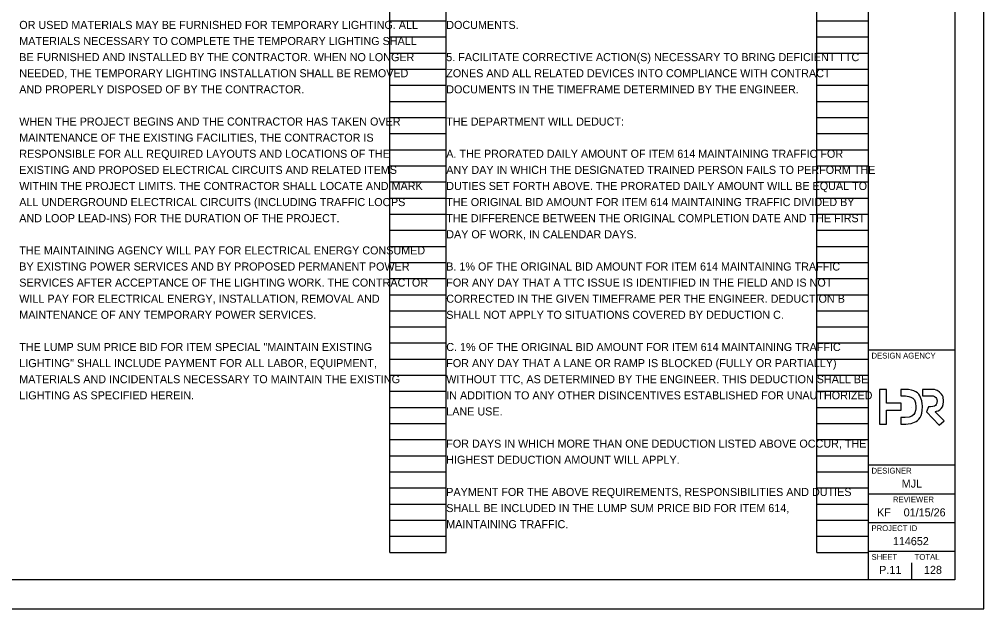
# Model space of a CAD drawing. Extents: x -15.4 to 52.7, y -29.2 to 22.
# Drawn here: x 17.24 to 34, y 0 to 10.25 of the extents above; entities that cross this region are included whole.
import ezdxf

# ---------------------------------------------------------------- set-up
doc = ezdxf.new("R2010")
doc.units = 0
for name, color, linetype in [('SH_Border', 7, 'Continuous'), ('SH_Cut_Line', 7, 'Continuous'), ('SH_Data', 7, 'Continuous'), ('SH_Text', 7, 'Continuous')]:
    doc.layers.add(name, color=color, linetype=linetype)

msp = doc.modelspace()

# ---------------------------------------------------------------- linework, layer by layer
at = {"layer": 'SH_Border'}
for p, q in [((32, 0.5), (32, 21.5)), ((32, 4.5), (33.5, 4.5)), ((32, 2.5), (33.5, 2.5)), ((32, 2), (33.5, 2)), ((32, 1.5), (33.5, 1.5)), ((32, 1), (33.5, 1))]:
    msp.add_line(p, q, dxfattribs=at)
msp.add_lwpolyline([(1.5, 21.5), (33.5, 21.5), (33.5, 0.5), (1.5, 0.5)], close=True, dxfattribs=at)
at = {"layer": 'SH_Cut_Line'}
msp.add_lwpolyline([(0, 0), (34, 0), (34, 22), (0, 22)], close=True, dxfattribs=at)
at = {"layer": 'SH_Data'}
for p, q in [((23.68, 0.98), (23.68, 21.14)), ((24.66, 0.98), (24.66, 21.14)), ((31.1, 0.98), (31.1, 21.14)), ((32, 0.98), (32, 21.14)), ((23.68, 10.22), (24.66, 10.22)), ((31.1, 10.22), (32, 10.22)), ((23.68, 9.94), (24.66, 9.94)), ((31.1, 9.94), (32, 9.94)), ((23.68, 9.66), (24.66, 9.66)), ((31.1, 9.66), (32, 9.66)), ((23.68, 9.38), (24.66, 9.38)), ((31.1, 9.38), (32, 9.38)), ((23.68, 9.1), (24.66, 9.1)), ((31.1, 9.1), (32, 9.1)), ((23.68, 8.82), (24.66, 8.82)), ((31.1, 8.82), (32, 8.82)), ((23.68, 8.54), (24.66, 8.54)), ((31.1, 8.54), (32, 8.54)), ((23.68, 8.26), (24.66, 8.26)), ((31.1, 8.26), (32, 8.26)), ((23.68, 7.98), (24.66, 7.98)), ((31.1, 7.98), (32, 7.98)), ((23.68, 7.7), (24.66, 7.7)), ((31.1, 7.7), (32, 7.7)), ((23.68, 7.42), (24.66, 7.42)), ((31.1, 7.42), (32, 7.42)), ((23.68, 7.14), (24.66, 7.14)), ((31.1, 7.14), (32, 7.14)), ((23.68, 6.86), (24.66, 6.86)), ((31.1, 6.86), (32, 6.86)), ((23.68, 6.58), (24.66, 6.58)), ((31.1, 6.58), (32, 6.58)), ((23.68, 6.3), (24.66, 6.3)), ((31.1, 6.3), (32, 6.3)), ((23.68, 6.02), (24.66, 6.02)), ((31.1, 6.02), (32, 6.02)), ((23.68, 5.74), (24.66, 5.74)), ((31.1, 5.74), (32, 5.74)), ((23.68, 5.46), (24.66, 5.46)), ((31.1, 5.46), (32, 5.46)), ((23.68, 5.18), (24.66, 5.18)), ((31.1, 5.18), (32, 5.18)), ((23.68, 4.9), (24.66, 4.9)), ((31.1, 4.9), (32, 4.9)), ((23.68, 4.62), (24.66, 4.62)), ((31.1, 4.62), (32, 4.62)), ((23.68, 4.34), (24.66, 4.34)), ((31.1, 4.34), (32, 4.34)), ((23.68, 4.06), (24.66, 4.06)), ((31.1, 4.06), (32, 4.06)), ((23.68, 3.78), (24.66, 3.78)), ((31.1, 3.78), (32, 3.78)), ((23.68, 3.5), (24.66, 3.5)), ((31.1, 3.5), (32, 3.5)), ((32.75, 3.5), (32.75, 3.5)), ((23.68, 3.22), (24.66, 3.22)), ((31.1, 3.22), (32, 3.22)), ((23.68, 2.94), (24.66, 2.94)), ((31.1, 2.94), (32, 2.94)), ((23.68, 2.66), (24.66, 2.66)), ((31.1, 2.66), (32, 2.66)), ((23.68, 2.38), (24.66, 2.38)), ((31.1, 2.38), (32, 2.38)), ((23.68, 2.1), (24.66, 2.1)), ((31.1, 2.1), (32, 2.1)), ((23.68, 1.82), (24.66, 1.82)), ((31.1, 1.82), (32, 1.82)), ((23.68, 1.54), (24.66, 1.54)), ((31.1, 1.54), (32, 1.54)), ((23.68, 1.26), (24.66, 1.26)), ((31.1, 1.26), (32, 1.26)), ((23.68, 0.98), (24.66, 0.98)), ((31.1, 0.98), (32, 0.98)), ((32.375, 0.675), (32.375, 0.675)), ((32.75, 0.5), (32.75, 0.8))]:
    msp.add_line(p, q, dxfattribs=at)
msp.add_lwpolyline([(32.565, 3.571), (32.311, 3.571), (32.311, 3.813), (32.189, 3.813), (32.189, 3.209), (32.311, 3.209), (32.311, 3.451), (32.565, 3.451)], close=True, dxfattribs=at)
for points in [[(32.634, 3.813), (32.562, 3.813), (32.562, 3.7), (32.634, 3.7)], [(33.063, 3.813), (32.935, 3.813), (32.935, 3.704), (33.072, 3.704)], [(32.936, 3.511), (32.936, 3.511), (32.936, 3.511), (32.936, 3.512), (32.936, 3.512)], [(33.077, 3.51), (33.043, 3.51), (33.003, 3.424), (33.226, 3.192), (33.313, 3.265), (33.155, 3.425)], [(32.634, 3.322), (32.562, 3.322), (32.562, 3.209), (32.634, 3.209)]]:
    msp.add_lwpolyline(points, dxfattribs=at)
for points in [[(32.936, 3.512), (32.936, 3.512), (32.935, 3.686), (32.808, 3.813), (32.634, 3.813)], [(32.634, 3.7), (32.634, 3.7), (32.744, 3.7), (32.822, 3.622), (32.822, 3.511)], [(33.239, 3.759), (33.239, 3.759), (33.193, 3.802), (33.141, 3.813), (33.063, 3.813)], [(33.072, 3.704), (33.072, 3.704), (33.113, 3.704), (33.141, 3.696), (33.161, 3.676)], [(33.302, 3.605), (33.302, 3.605), (33.302, 3.668), (33.284, 3.716), (33.239, 3.759)], [(33.189, 3.607), (33.189, 3.607), (33.189, 3.546), (33.136, 3.51), (33.077, 3.51)], [(33.155, 3.425), (33.155, 3.425), (33.242, 3.441), (33.302, 3.521), (33.302, 3.605)], [(33.161, 3.676), (33.161, 3.676), (33.179, 3.658), (33.189, 3.634), (33.189, 3.607)], [(32.822, 3.511), (32.822, 3.511), (32.822, 3.4), (32.744, 3.322), (32.634, 3.322)], [(32.634, 3.209), (32.634, 3.209), (32.808, 3.209), (32.935, 3.336), (32.936, 3.511)]]:
    msp.add_open_spline(points, degree=3, dxfattribs=at)

# ---------------------------------------------------------------- texts
for s, height, p in [('DESIGN AGENCY', 0.1, (32.05, 4.35)), ('DESIGNER', 0.1, (32.05, 2.35)), ('MJL', 0.14, (32.575, 2.105)), ('REVIEWER', 0.1, (32.422, 1.85)), ('KF', 0.14, (32.147, 1.605)), ('01/15/26', 0.14, (32.609, 1.605)), ('PROJECT ID', 0.1, (32.05, 1.35)), ('114652', 0.14, (32.421, 1.105)), ('SHEET', 0.1, (32.05, 0.85)), ('TOTAL', 0.1, (32.8, 0.85)), ('P.11', 0.14, (32.184, 0.605)), ('128', 0.14, (32.962, 0.605))]:
    msp.add_text(s, height=height, dxfattribs=at).set_placement(p)
at = {"layer": 'SH_Text'}
for s, p in [('OR USED MATERIALS MAY BE FURNISHED FOR TEMPORARY LIGHTING. ALL ', (17.24, 10.08)), ('DOCUMENTS. ', (24.66, 10.08)), ('MATERIALS NECESSARY TO COMPLETE THE TEMPORARY LIGHTING SHALL ', (17.24, 9.8)), ('BE FURNISHED AND INSTALLED BY THE CONTRACTOR. WHEN NO LONGER ', (17.24, 9.52)), ('5. FACILITATE CORRECTIVE ACTION(S) NECESSARY TO BRING DEFICIENT TTC ', (24.66, 9.52)), ('NEEDED, THE TEMPORARY LIGHTING INSTALLATION SHALL BE REMOVED ', (17.24, 9.24)), ('ZONES AND ALL RELATED DEVICES INTO COMPLIANCE WITH CONTRACT ', (24.66, 9.24)), ('AND PROPERLY DISPOSED OF BY THE CONTRACTOR.', (17.24, 8.96)), ('DOCUMENTS IN THE TIMEFRAME DETERMINED BY THE ENGINEER. ', (24.66, 8.96)), ('WHEN THE PROJECT BEGINS AND THE CONTRACTOR HAS TAKEN OVER ', (17.24, 8.4)), ('THE DEPARTMENT WILL DEDUCT: ', (24.66, 8.4)), ('MAINTENANCE OF THE EXISTING FACILITIES, THE CONTRACTOR IS ', (17.24, 8.12)), ('RESPONSIBLE FOR ALL REQUIRED LAYOUTS AND LOCATIONS OF THE ', (17.24, 7.84)), ('A. THE PRORATED DAILY AMOUNT OF ITEM 614 MAINTAINING TRAFFIC FOR ', (24.66, 7.84)), ('EXISTING AND PROPOSED ELECTRICAL CIRCUITS AND RELATED ITEMS ', (17.24, 7.56)), ('ANY DAY IN WHICH THE DESIGNATED TRAINED PERSON FAILS TO PERFORM THE ', (24.66, 7.56)), ('WITHIN THE PROJECT LIMITS. THE CONTRACTOR SHALL LOCATE AND MARK ', (17.24, 7.28)), ('DUTIES SET FORTH ABOVE. THE PRORATED DAILY AMOUNT WILL BE EQUAL TO ', (24.66, 7.28)), ('ALL UNDERGROUND ELECTRICAL CIRCUITS (INCLUDING TRAFFIC LOOPS ', (17.24, 7)), ('THE ORIGINAL BID AMOUNT FOR ITEM 614 MAINTAINING TRAFFIC DIVIDED BY ', (24.66, 7)), ('AND LOOP LEAD-INS) FOR THE DURATION OF THE PROJECT.', (17.24, 6.72)), ('THE DIFFERENCE BETWEEN THE ORIGINAL COMPLETION DATE AND THE FIRST ', (24.66, 6.72)), ('DAY OF WORK, IN CALENDAR DAYS. ', (24.66, 6.44)), ('THE MAINTAINING AGENCY WILL PAY FOR ELECTRICAL ENERGY CONSUMED ', (17.24, 6.16)), ('BY EXISTING POWER SERVICES AND BY PROPOSED PERMANENT POWER ', (17.24, 5.88)), ('B. 1% OF THE ORIGINAL BID AMOUNT FOR ITEM 614 MAINTAINING TRAFFIC ', (24.66, 5.88)), ('SERVICES AFTER ACCEPTANCE OF THE LIGHTING WORK. THE CONTRACTOR ', (17.24, 5.6)), ('FOR ANY DAY THAT A TTC ISSUE IS IDENTIFIED IN THE FIELD AND IS NOT ', (24.66, 5.6)), ('WILL PAY FOR ELECTRICAL ENERGY, INSTALLATION, REMOVAL AND ', (17.24, 5.32)), ('CORRECTED IN THE GIVEN TIMEFRAME PER THE ENGINEER. DEDUCTION B ', (24.66, 5.32)), ('MAINTENANCE OF ANY TEMPORARY POWER SERVICES.', (17.24, 5.04)), ('SHALL NOT APPLY TO SITUATIONS COVERED BY DEDUCTION C.', (24.66, 5.04)), ('THE LUMP SUM PRICE BID FOR ITEM SPECIAL "MAINTAIN EXISTING ', (17.24, 4.48)), ('C. 1% OF THE ORIGINAL BID AMOUNT FOR ITEM 614 MAINTAINING TRAFFIC ', (24.66, 4.48)), ('LIGHTING" SHALL INCLUDE PAYMENT FOR ALL LABOR, EQUIPMENT, ', (17.24, 4.2)), ('FOR ANY DAY THAT A LANE OR RAMP IS BLOCKED (FULLY OR PARTIALLY) ', (24.66, 4.2)), ('MATERIALS AND INCIDENTALS NECESSARY TO MAINTAIN THE EXISTING ', (17.24, 3.92)), ('WITHOUT TTC, AS DETERMINED BY THE ENGINEER. THIS DEDUCTION SHALL BE ', (24.66, 3.92)), ('LIGHTING AS SPECIFIED HEREIN.', (17.24, 3.64)), ('IN ADDITION TO ANY OTHER DISINCENTIVES ESTABLISHED FOR UNAUTHORIZED ', (24.66, 3.64)), ('LANE USE. ', (24.66, 3.36)), ('FOR DAYS IN WHICH MORE THAN ONE DEDUCTION LISTED ABOVE OCCUR, THE ', (24.66, 2.8)), ('HIGHEST DEDUCTION AMOUNT WILL APPLY. ', (24.66, 2.52)), ('PAYMENT FOR THE ABOVE REQUIREMENTS, RESPONSIBILITIES AND DUTIES ', (24.66, 1.96)), ('SHALL BE INCLUDED IN THE LUMP SUM PRICE BID FOR ITEM 614, ', (24.66, 1.68)), ('MAINTAINING TRAFFIC.', (24.66, 1.4))]:
    msp.add_text(s, height=0.14, dxfattribs=at).set_placement(p)

doc.saveas('drawing.dxf')
